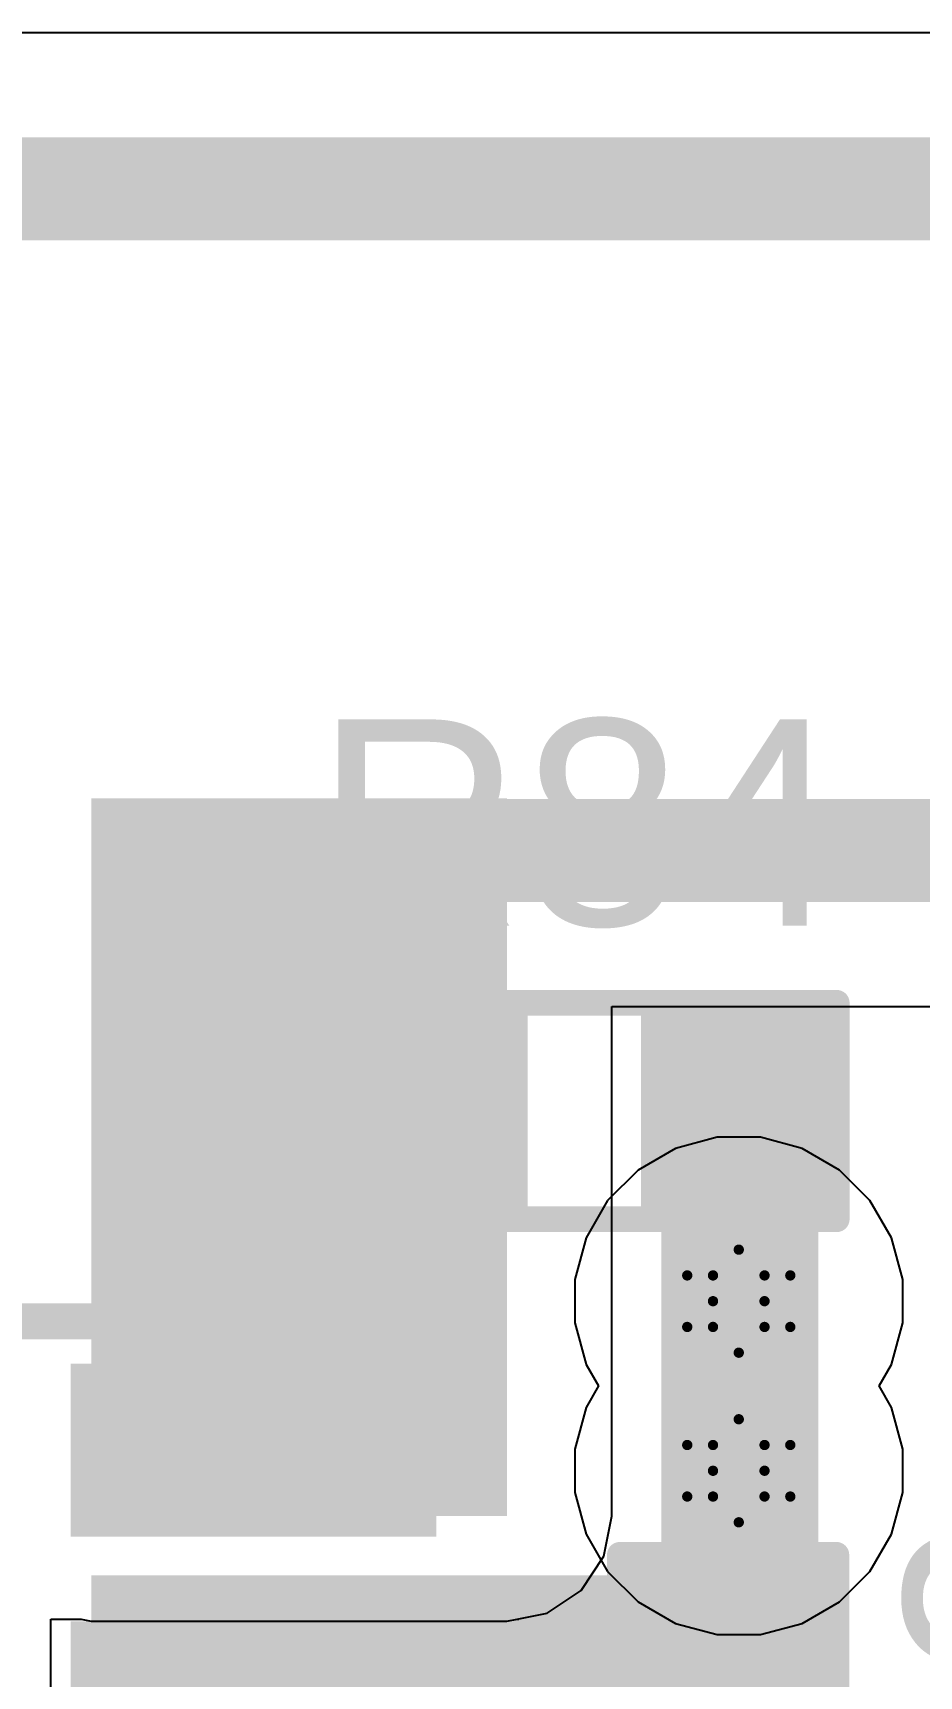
# Model space of a CAD drawing. Header units: inches. Extents: x -3 to 5437, y -3 to 5435.
# Drawn here: x 29.11 to 33.47, y 58 to 66.1 of the extents above; entities that cross this region are included whole.
import ezdxf

# ---------------------------------------------------------------- set-up
doc = ezdxf.new("R2010")
doc.units = ezdxf.units.IN
for name, color, linetype in [('Bottom Layer', 5, 'Continuous'), ('Bottom Solder', 6, 'Continuous'), ('Drill Drawing', 1, 'Continuous'), ('GND', 16, 'Continuous'), ('PWR', 76, 'Continuous'), ('Top Layer', 1, 'Continuous'), ('Top Overlay', 2, 'Continuous'), ('Top Paste', 8, 'Continuous'), ('Top Solder', 216, 'Continuous'), ('Via Holes', 16, 'Continuous')]:
    doc.layers.add(name, color=color, linetype=linetype)
doc.styles.add('Arial', font='', dxfattribs={"height": 0.2})
doc.styles.get('Arial').set_extended_font_data('Arial')

# ---------------------------------------------------------------- blocks, each defined once
blk = doc.blocks.new('RES_0603_303')
at = {"layer": 'Top Layer'}
for points in [[(-0.381, 0.4445), (-0.381, -0.4445), (-1.143, -0.4445), (-1.143, 0.4445)], [(1.143, 0.4445), (1.143, -0.4445), (0.381, -0.4445), (0.381, 0.4445)]]:
    blk.add_hatch(color=1, dxfattribs=at).paths.add_polyline_path(points)
at = {"layer": 'Top Paste'}
for points in [[(-0.381, 0.4445), (-0.381, -0.4445), (-1.143, -0.4445), (-1.143, 0.4445)], [(1.143, 0.4445), (1.143, -0.4445), (0.381, -0.4445), (0.381, 0.4445)]]:
    blk.add_hatch(color=8, dxfattribs=at).paths.add_polyline_path(points)
at = {"layer": 'Top Solder'}
for points in [[(-0.2794, 0.5461), (-0.2794, -0.5461), (-1.2446, -0.5461), (-1.2446, 0.5461)], [(1.2446, 0.5461), (1.2446, -0.5461), (0.2794, -0.5461), (0.2794, 0.5461)]]:
    blk.add_hatch(color=216, dxfattribs=at).paths.add_polyline_path(points)
at = {"layer": 'Top Overlay'}
for points in [[(-1.2446, -0.5334, 0.127, 0.127, 0), (-1.2446, 0.5334, 0.127, 0.127, 0)], [(-1.2446, 0.5334, 0.127, 0.127, 0), (1.2446, 0.5334, 0.127, 0.127, 0)], [(1.2446, -0.5334, 0.127, 0.127, 0), (1.2446, 0.5334, 0.127, 0.127, 0)], [(-1.2446, -0.5334, 0.127, 0.127, 0), (1.2446, -0.5334, 0.127, 0.127, 0)]]:
    blk.add_lwpolyline(points, format="xyseb", dxfattribs=at)
for points in [[(-1.27635, 0.5334, 0.0635, 0.0635, 1), (-1.21285, 0.5334, 0.0635, 0.0635, 1)], [(-1.27635, 0.5334, 0.0635, 0.0635, 1), (-1.21285, 0.5334, 0.0635, 0.0635, 1)], [(1.21285, 0.5334, 0.0635, 0.0635, 1), (1.27635, 0.5334, 0.0635, 0.0635, 1)], [(1.21285, 0.5334, 0.0635, 0.0635, 1), (1.27635, 0.5334, 0.0635, 0.0635, 1)], [(-1.27635, -0.5334, 0.0635, 0.0635, 1), (-1.21285, -0.5334, 0.0635, 0.0635, 1)], [(-1.27635, -0.5334, 0.0635, 0.0635, 1), (-1.21285, -0.5334, 0.0635, 0.0635, 1)], [(1.21285, -0.5334, 0.0635, 0.0635, 1), (1.27635, -0.5334, 0.0635, 0.0635, 1)], [(1.21285, -0.5334, 0.0635, 0.0635, 1), (1.27635, -0.5334, 0.0635, 0.0635, 1)]]:
    blk.add_lwpolyline(points, format="xyseb", close=True, dxfattribs=at)
blk = doc.blocks.new('RES_0603_304')
at = {"layer": 'Top Layer'}
for points in [[(-0.381, 0.4445), (-0.381, -0.4445), (-1.143, -0.4445), (-1.143, 0.4445)], [(1.143, 0.4445), (1.143, -0.4445), (0.381, -0.4445), (0.381, 0.4445)]]:
    blk.add_hatch(color=1, dxfattribs=at).paths.add_polyline_path(points)
at = {"layer": 'Top Paste'}
for points in [[(-0.381, 0.4445), (-0.381, -0.4445), (-1.143, -0.4445), (-1.143, 0.4445)], [(1.143, 0.4445), (1.143, -0.4445), (0.381, -0.4445), (0.381, 0.4445)]]:
    blk.add_hatch(color=8, dxfattribs=at).paths.add_polyline_path(points)
at = {"layer": 'Top Solder'}
for points in [[(-0.2794, 0.5461), (-0.2794, -0.5461), (-1.2446, -0.5461), (-1.2446, 0.5461)], [(1.2446, 0.5461), (1.2446, -0.5461), (0.2794, -0.5461), (0.2794, 0.5461)]]:
    blk.add_hatch(color=216, dxfattribs=at).paths.add_polyline_path(points)
at = {"layer": 'Top Overlay'}
for points in [[(-1.2446, 0.5334, 0.127, 0.127, 0), (-1.2446, -0.5334, 0.127, 0.127, 0)], [(-1.2446, 0.5334, 0.127, 0.127, 0), (1.2446, 0.5334, 0.127, 0.127, 0)], [(1.2446, 0.5334, 0.127, 0.127, 0), (1.2446, -0.5334, 0.127, 0.127, 0)], [(-1.2446, -0.5334, 0.127, 0.127, 0), (1.2446, -0.5334, 0.127, 0.127, 0)]]:
    blk.add_lwpolyline(points, format="xyseb", dxfattribs=at)
for points in [[(-1.27635, 0.5334, 0.0635, 0.0635, 1), (-1.21285, 0.5334, 0.0635, 0.0635, 1)], [(-1.27635, 0.5334, 0.0635, 0.0635, 1), (-1.21285, 0.5334, 0.0635, 0.0635, 1)], [(1.21285, 0.5334, 0.0635, 0.0635, 1), (1.27635, 0.5334, 0.0635, 0.0635, 1)], [(1.21285, 0.5334, 0.0635, 0.0635, 1), (1.27635, 0.5334, 0.0635, 0.0635, 1)], [(-1.27635, -0.5334, 0.0635, 0.0635, 1), (-1.21285, -0.5334, 0.0635, 0.0635, 1)], [(-1.27635, -0.5334, 0.0635, 0.0635, 1), (-1.21285, -0.5334, 0.0635, 0.0635, 1)], [(1.21285, -0.5334, 0.0635, 0.0635, 1), (1.27635, -0.5334, 0.0635, 0.0635, 1)], [(1.21285, -0.5334, 0.0635, 0.0635, 1), (1.27635, -0.5334, 0.0635, 0.0635, 1)]]:
    blk.add_lwpolyline(points, format="xyseb", close=True, dxfattribs=at)
blk = doc.blocks.new('SOIC_8_404')
at = {"layer": 'Top Layer'}
for points in [[(-1.867, 1.58), (-3.467, 1.58), (-3.467, 2.23), (-1.867, 2.23)], [(3.533, 1.58), (1.933, 1.58), (1.933, 2.23), (3.533, 2.23)], [(-1.867, 0.31), (-3.467, 0.31), (-3.467, 0.96), (-1.867, 0.96)], [(3.533, 0.31), (1.933, 0.31), (1.933, 0.96), (3.533, 0.96)], [(-1.867, -0.96), (-3.467, -0.96), (-3.467, -0.31), (-1.867, -0.31)], [(3.533, -0.96), (1.933, -0.96), (1.933, -0.31), (3.533, -0.31)], [(-1.867, -2.23), (-3.467, -2.23), (-3.467, -1.58), (-1.867, -1.58)], [(3.533, -2.23), (1.933, -2.23), (1.933, -1.58), (3.533, -1.58)]]:
    blk.add_hatch(color=1, dxfattribs=at).paths.add_polyline_path(points)
at = {"layer": 'Top Paste'}
for points in [[(-1.867, 1.58), (-3.467, 1.58), (-3.467, 2.23), (-1.867, 2.23)], [(3.533, 1.58), (1.933, 1.58), (1.933, 2.23), (3.533, 2.23)], [(-1.867, 0.31), (-3.467, 0.31), (-3.467, 0.96), (-1.867, 0.96)], [(3.533, 0.31), (1.933, 0.31), (1.933, 0.96), (3.533, 0.96)], [(-1.867, -0.96), (-3.467, -0.96), (-3.467, -0.31), (-1.867, -0.31)], [(3.533, -0.96), (1.933, -0.96), (1.933, -0.31), (3.533, -0.31)], [(-1.867, -2.23), (-3.467, -2.23), (-3.467, -1.58), (-1.867, -1.58)], [(3.533, -2.23), (1.933, -2.23), (1.933, -1.58), (3.533, -1.58)]]:
    blk.add_hatch(color=8, dxfattribs=at).paths.add_polyline_path(points)
at = {"layer": 'Top Solder'}
for points in [[(-1.7654, 1.4784), (-3.5686, 1.4784), (-3.5686, 2.3316), (-1.7654, 2.3316)], [(3.6346, 1.4784), (1.8314, 1.4784), (1.8314, 2.3316), (3.6346, 2.3316)], [(-1.7654, 0.2084), (-3.5686, 0.2084), (-3.5686, 1.0616), (-1.7654, 1.0616)], [(3.6346, 0.2084), (1.8314, 0.2084), (1.8314, 1.0616), (3.6346, 1.0616)], [(-1.7654, -1.0616), (-3.5686, -1.0616), (-3.5686, -0.2084), (-1.7654, -0.2084)], [(3.6346, -1.0616), (1.8314, -1.0616), (1.8314, -0.2084), (3.6346, -0.2084)], [(-1.7654, -2.3316), (-3.5686, -2.3316), (-3.5686, -1.4784), (-1.7654, -1.4784)], [(3.6346, -2.3316), (1.8314, -2.3316), (1.8314, -1.4784), (3.6346, -1.4784)]]:
    blk.add_hatch(color=216, dxfattribs=at).paths.add_polyline_path(points)
at = {"layer": 'Top Overlay'}
for points in [[(-3.1122, 2.5654, 0.1778, 0.1778, 1), (-3.3394, 2.5654, 0.1778, 0.1778, 1)], [(-3.3838, 2.5654, 0.0889, 0.0889, 1), (-3.2949, 2.5654, 0.0889, 0.0889, 1)], [(-3.1567, 2.5654, 0.0889, 0.0889, 1), (-3.0678, 2.5654, 0.0889, 0.0889, 1)], [(-2.0383, 2.4892, 0.0889, 0.0889, 1), (-1.9494, 2.4892, 0.0889, 0.0889, 1)], [(1.9494, 2.4892, 0.0889, 0.0889, 1), (2.0383, 2.4892, 0.0889, 0.0889, 1)], [(-2.0383, -2.54, 0.0889, 0.0889, 1), (-1.9494, -2.54, 0.0889, 0.0889, 1)], [(1.9494, -2.54, 0.0889, 0.0889, 1), (2.0383, -2.54, 0.0889, 0.0889, 1)]]:
    blk.add_lwpolyline(points, format="xyseb", close=True, dxfattribs=at)
for points in [[(1.9939, 2.4892, 0.1778, 0.1778, 0), (-1.9939, 2.4892, 0.1778, 0.1778, 0)], [(1.9939, -2.54, 0.1778, 0.1778, 0), (-1.9939, -2.54, 0.1778, 0.1778, 0)]]:
    blk.add_lwpolyline(points, format="xyseb", dxfattribs=at)

msp = doc.modelspace()

# ---------------------------------------------------------------- hatches: boundary and pattern name
at = {"layer": 'Bottom Layer'}
h = msp.add_hatch(color=5, dxfattribs=at)
edge = h.paths.add_edge_path()
edge.add_arc((32.5848, 59.8455), 0.3, 0, 360)
h = msp.add_hatch(color=5, dxfattribs=at)
edge = h.paths.add_edge_path()
edge.add_arc((32.5848, 59.0095), 0.3, 0, 360)
at = {"layer": 'Bottom Solder'}
h = msp.add_hatch(color=6, dxfattribs=at)
edge = h.paths.add_edge_path()
edge.add_arc((32.5848, 59.8455), 0.15, 0, 360)
h = msp.add_hatch(color=6, dxfattribs=at)
edge = h.paths.add_edge_path()
edge.add_arc((32.5848, 59.0095), 0.15, 0, 360)
at = {"layer": 'GND'}
h = msp.add_hatch(color=16, dxfattribs=at)
edge = h.paths.add_edge_path()
edge.add_arc((32.5848, 59.8455), 0.3, 0, 360)
h = msp.add_hatch(color=16, dxfattribs=at)
edge = h.paths.add_edge_path()
edge.add_arc((32.5848, 59.0095), 0.3, 0, 360)
at = {"layer": 'PWR'}
h = msp.add_hatch(color=76, dxfattribs=at)
edge = h.paths.add_edge_path()
edge.add_arc((32.5848, 59.8455), 0.3, 0, 360)
h = msp.add_hatch(color=76, dxfattribs=at)
edge = h.paths.add_edge_path()
edge.add_arc((32.5848, 59.0095), 0.3, 0, 360)
at = {"layer": 'Top Layer'}
for points in [[(29.3927, 58.7861), (31.4418, 58.7861), (31.4418, 62.3245), (29.3927, 62.3245)], [(32.2038, 57.5161), (32.9768, 57.5161), (32.9768, 61.2276), (32.2038, 61.2276)], [(29.3927, 57.5161), (32.9768, 57.5161), (32.9768, 58.4935), (29.3927, 58.4935)]]:
    msp.add_hatch(color=1, dxfattribs=at).paths.add_polyline_path(points)
h = msp.add_hatch(color=1, dxfattribs=at)
edge = h.paths.add_edge_path()
edge.add_arc((32.5848, 59.8455), 0.3, 0, 360)
h = msp.add_hatch(color=1, dxfattribs=at)
edge = h.paths.add_edge_path()
edge.add_arc((32.5848, 59.0095), 0.3, 0, 360)
at = {"layer": 'Top Solder'}
h = msp.add_hatch(color=216, dxfattribs=at)
edge = h.paths.add_edge_path()
edge.add_arc((32.5848, 59.8455), 0.15, 0, 360)
h = msp.add_hatch(color=216, dxfattribs=at)
edge = h.paths.add_edge_path()
edge.add_arc((32.5848, 59.0095), 0.15, 0, 360)
at = {"layer": 'Via Holes'}
h = msp.add_hatch(color=7, dxfattribs=at)
edge = h.paths.add_edge_path()
edge.add_arc((32.5848, 59.8455), 0.15, 0, 360)
h = msp.add_hatch(color=7, dxfattribs=at)
edge = h.paths.add_edge_path()
edge.add_arc((32.5848, 59.0095), 0.15, 0, 360)

# ---------------------------------------------------------------- linework, layer by layer
at = {"layer": 'Drill Drawing'}
for points in [[(32.4578, 59.9725, 0.0508, 0.0508, 0), (32.5848, 60.0995, 0.0508, 0.0508, 0)], [(32.5848, 60.0995, 0.0508, 0.0508, 0), (32.7118, 59.9725, 0.0508, 0.0508, 0)], [(32.3308, 59.9725, 0.0508, 0.0508, 0), (32.4578, 59.8455, 0.0508, 0.0508, 0)], [(32.3308, 59.9725, 0.0508, 0.0508, 0), (32.4578, 59.9725, 0.0508, 0.0508, 0)], [(32.7118, 59.9725, 0.0508, 0.0508, 0), (32.8388, 59.9725, 0.0508, 0.0508, 0)], [(32.7118, 59.8455, 0.0508, 0.0508, 0), (32.8388, 59.9725, 0.0508, 0.0508, 0)], [(32.3308, 59.7185, 0.0508, 0.0508, 0), (32.4578, 59.8455, 0.0508, 0.0508, 0)], [(32.7118, 59.8455, 0.0508, 0.0508, 0), (32.8388, 59.7185, 0.0508, 0.0508, 0)], [(32.3308, 59.7185, 0.0508, 0.0508, 0), (32.4578, 59.7185, 0.0508, 0.0508, 0)], [(32.4578, 59.7185, 0.0508, 0.0508, 0), (32.5848, 59.5915, 0.0508, 0.0508, 0)], [(32.5848, 59.5915, 0.0508, 0.0508, 0), (32.7118, 59.7185, 0.0508, 0.0508, 0)], [(32.7118, 59.7185, 0.0508, 0.0508, 0), (32.8388, 59.7185, 0.0508, 0.0508, 0)], [(32.4578, 59.1365, 0.0508, 0.0508, 0), (32.5848, 59.2635, 0.0508, 0.0508, 0)], [(32.5848, 59.2635, 0.0508, 0.0508, 0), (32.7118, 59.1365, 0.0508, 0.0508, 0)], [(32.3308, 59.1365, 0.0508, 0.0508, 0), (32.4578, 59.0095, 0.0508, 0.0508, 0)], [(32.3308, 59.1365, 0.0508, 0.0508, 0), (32.4578, 59.1365, 0.0508, 0.0508, 0)], [(32.7118, 59.1365, 0.0508, 0.0508, 0), (32.8388, 59.1365, 0.0508, 0.0508, 0)], [(32.7118, 59.0095, 0.0508, 0.0508, 0), (32.8388, 59.1365, 0.0508, 0.0508, 0)], [(32.3308, 58.8825, 0.0508, 0.0508, 0), (32.4578, 59.0095, 0.0508, 0.0508, 0)], [(32.7118, 59.0095, 0.0508, 0.0508, 0), (32.8388, 58.8825, 0.0508, 0.0508, 0)], [(32.3308, 58.8825, 0.0508, 0.0508, 0), (32.4578, 58.8825, 0.0508, 0.0508, 0)], [(32.4578, 58.8825, 0.0508, 0.0508, 0), (32.5848, 58.7555, 0.0508, 0.0508, 0)], [(32.5848, 58.7555, 0.0508, 0.0508, 0), (32.7118, 58.8825, 0.0508, 0.0508, 0)], [(32.7118, 58.8825, 0.0508, 0.0508, 0), (32.8388, 58.8825, 0.0508, 0.0508, 0)]]:
    msp.add_lwpolyline(points, format="xyseb", dxfattribs=at)
for points in [[(32.5721, 60.0995, 0.0254, 0.0254, 1), (32.5975, 60.0995, 0.0254, 0.0254, 1)], [(32.5721, 60.0995, 0.0254, 0.0254, 1), (32.5975, 60.0995, 0.0254, 0.0254, 1)], [(32.3181, 59.9725, 0.0254, 0.0254, 1), (32.3435, 59.9725, 0.0254, 0.0254, 1)], [(32.3181, 59.9725, 0.0254, 0.0254, 1), (32.3435, 59.9725, 0.0254, 0.0254, 1)], [(32.4451, 59.9725, 0.0254, 0.0254, 1), (32.4705, 59.9725, 0.0254, 0.0254, 1)], [(32.4451, 59.9725, 0.0254, 0.0254, 1), (32.4705, 59.9725, 0.0254, 0.0254, 1)], [(32.6991, 59.9725, 0.0254, 0.0254, 1), (32.7245, 59.9725, 0.0254, 0.0254, 1)], [(32.6991, 59.9725, 0.0254, 0.0254, 1), (32.7245, 59.9725, 0.0254, 0.0254, 1)], [(32.8261, 59.9725, 0.0254, 0.0254, 1), (32.8515, 59.9725, 0.0254, 0.0254, 1)], [(32.8261, 59.9725, 0.0254, 0.0254, 1), (32.8515, 59.9725, 0.0254, 0.0254, 1)], [(32.4451, 59.8455, 0.0254, 0.0254, 1), (32.4705, 59.8455, 0.0254, 0.0254, 1)], [(32.4451, 59.8455, 0.0254, 0.0254, 1), (32.4705, 59.8455, 0.0254, 0.0254, 1)], [(32.6991, 59.8455, 0.0254, 0.0254, 1), (32.7245, 59.8455, 0.0254, 0.0254, 1)], [(32.6991, 59.8455, 0.0254, 0.0254, 1), (32.7245, 59.8455, 0.0254, 0.0254, 1)], [(32.3181, 59.7185, 0.0254, 0.0254, 1), (32.3435, 59.7185, 0.0254, 0.0254, 1)], [(32.3181, 59.7185, 0.0254, 0.0254, 1), (32.3435, 59.7185, 0.0254, 0.0254, 1)], [(32.4451, 59.7185, 0.0254, 0.0254, 1), (32.4705, 59.7185, 0.0254, 0.0254, 1)], [(32.4451, 59.7185, 0.0254, 0.0254, 1), (32.4705, 59.7185, 0.0254, 0.0254, 1)], [(32.6991, 59.7185, 0.0254, 0.0254, 1), (32.7245, 59.7185, 0.0254, 0.0254, 1)], [(32.6991, 59.7185, 0.0254, 0.0254, 1), (32.7245, 59.7185, 0.0254, 0.0254, 1)], [(32.8261, 59.7185, 0.0254, 0.0254, 1), (32.8515, 59.7185, 0.0254, 0.0254, 1)], [(32.8261, 59.7185, 0.0254, 0.0254, 1), (32.8515, 59.7185, 0.0254, 0.0254, 1)], [(32.5721, 59.5915, 0.0254, 0.0254, 1), (32.5975, 59.5915, 0.0254, 0.0254, 1)], [(32.5721, 59.5915, 0.0254, 0.0254, 1), (32.5975, 59.5915, 0.0254, 0.0254, 1)], [(32.5721, 59.2635, 0.0254, 0.0254, 1), (32.5975, 59.2635, 0.0254, 0.0254, 1)], [(32.5721, 59.2635, 0.0254, 0.0254, 1), (32.5975, 59.2635, 0.0254, 0.0254, 1)], [(32.3181, 59.1365, 0.0254, 0.0254, 1), (32.3435, 59.1365, 0.0254, 0.0254, 1)], [(32.3181, 59.1365, 0.0254, 0.0254, 1), (32.3435, 59.1365, 0.0254, 0.0254, 1)], [(32.4451, 59.1365, 0.0254, 0.0254, 1), (32.4705, 59.1365, 0.0254, 0.0254, 1)], [(32.4451, 59.1365, 0.0254, 0.0254, 1), (32.4705, 59.1365, 0.0254, 0.0254, 1)], [(32.6991, 59.1365, 0.0254, 0.0254, 1), (32.7245, 59.1365, 0.0254, 0.0254, 1)], [(32.6991, 59.1365, 0.0254, 0.0254, 1), (32.7245, 59.1365, 0.0254, 0.0254, 1)], [(32.8261, 59.1365, 0.0254, 0.0254, 1), (32.8515, 59.1365, 0.0254, 0.0254, 1)], [(32.8261, 59.1365, 0.0254, 0.0254, 1), (32.8515, 59.1365, 0.0254, 0.0254, 1)], [(32.4451, 59.0095, 0.0254, 0.0254, 1), (32.4705, 59.0095, 0.0254, 0.0254, 1)], [(32.4451, 59.0095, 0.0254, 0.0254, 1), (32.4705, 59.0095, 0.0254, 0.0254, 1)], [(32.6991, 59.0095, 0.0254, 0.0254, 1), (32.7245, 59.0095, 0.0254, 0.0254, 1)], [(32.6991, 59.0095, 0.0254, 0.0254, 1), (32.7245, 59.0095, 0.0254, 0.0254, 1)], [(32.3181, 58.8825, 0.0254, 0.0254, 1), (32.3435, 58.8825, 0.0254, 0.0254, 1)], [(32.3181, 58.8825, 0.0254, 0.0254, 1), (32.3435, 58.8825, 0.0254, 0.0254, 1)], [(32.4451, 58.8825, 0.0254, 0.0254, 1), (32.4705, 58.8825, 0.0254, 0.0254, 1)], [(32.4451, 58.8825, 0.0254, 0.0254, 1), (32.4705, 58.8825, 0.0254, 0.0254, 1)], [(32.6991, 58.8825, 0.0254, 0.0254, 1), (32.7245, 58.8825, 0.0254, 0.0254, 1)], [(32.6991, 58.8825, 0.0254, 0.0254, 1), (32.7245, 58.8825, 0.0254, 0.0254, 1)], [(32.8261, 58.8825, 0.0254, 0.0254, 1), (32.8515, 58.8825, 0.0254, 0.0254, 1)], [(32.8261, 58.8825, 0.0254, 0.0254, 1), (32.8515, 58.8825, 0.0254, 0.0254, 1)], [(32.5721, 58.7555, 0.0254, 0.0254, 1), (32.5975, 58.7555, 0.0254, 0.0254, 1)], [(32.5721, 58.7555, 0.0254, 0.0254, 1), (32.5975, 58.7555, 0.0254, 0.0254, 1)]]:
    msp.add_lwpolyline(points, format="xyseb", close=True, dxfattribs=at)
at = {"layer": 'PWR'}
for p, q in [((32.273, 60.5984), (32.0887, 60.492)), ((32.4785, 60.6535), (32.273, 60.5984)), ((32.6912, 60.6535), (32.4785, 60.6535)), ((32.8967, 60.5984), (32.6912, 60.6535)), ((33.081, 60.492), (32.8967, 60.5984)), ((32.0887, 60.492), (31.9383, 60.3416)), ((33.2314, 60.3416), (33.081, 60.492)), ((31.9383, 60.3416), (31.8319, 60.1573)), ((33.3378, 60.1573), (33.2314, 60.3416)), ((31.8319, 60.1573), (31.7768, 59.9518)), ((33.3928, 59.9518), (33.3378, 60.1573)), ((31.7768, 59.9518), (31.7768, 59.7391)), ((33.3928, 59.7391), (33.3928, 59.9518)), ((31.7768, 59.7391), (31.8319, 59.5336)), ((33.3378, 59.5336), (33.3928, 59.7391)), ((31.8319, 59.5336), (31.8932, 59.4275)), ((33.2765, 59.4275), (33.3378, 59.5336)), ((31.8932, 59.4275), (31.8319, 59.3213)), ((33.3378, 59.3213), (33.2765, 59.4275)), ((31.8319, 59.3213), (31.7768, 59.1158)), ((33.3928, 59.1158), (33.3378, 59.3213)), ((31.7768, 59.1158), (31.7768, 58.9031)), ((33.3928, 58.9031), (33.3928, 59.1158)), ((31.7768, 58.9031), (31.8319, 58.6976)), ((33.3378, 58.6976), (33.3928, 58.9031)), ((31.8319, 58.6976), (31.9383, 58.5133)), ((33.2314, 58.5133), (33.3378, 58.6976)), ((31.9383, 58.5133), (32.0887, 58.3629)), ((33.081, 58.3629), (33.2314, 58.5133)), ((32.0887, 58.3629), (32.273, 58.2565)), ((32.8967, 58.2565), (33.081, 58.3629)), ((32.273, 58.2565), (32.4785, 58.2015)), ((32.6912, 58.2015), (32.8967, 58.2565)), ((32.4785, 58.2015), (32.6912, 58.2015))]:
    msp.add_line(p, q, dxfattribs=at)
at = {"layer": 'Top Layer'}
for p, q in [((34.2506, 66.0982), (28.7622, 66.0982)), ((31.9598, 58.7861), (31.9598, 61.2991)), ((31.9598, 61.2991), (34.2609, 61.2991)), ((31.9204, 58.5878), (31.9598, 58.7861)), ((31.8081, 58.4198), (31.9204, 58.5878)), ((31.64, 58.3075), (31.8081, 58.4198)), ((29.1942, 57.5774), (29.1942, 58.2781)), ((29.1942, 58.2781), (29.3427, 58.2781)), ((29.3427, 58.2781), (29.3927, 58.2681)), ((29.3927, 58.2681), (31.4418, 58.2681)), ((31.4418, 58.2681), (31.4919, 58.2781)), ((31.4919, 58.2781), (31.5007, 58.2781)), ((31.5007, 58.2798), (31.64, 58.3075)), ((31.5007, 58.2781), (31.5007, 58.2798))]:
    msp.add_line(p, q, dxfattribs=at)
for points in [[(28.7622, 65.3297, 0.508, 0.508, 0), (35.1453, 65.3297, 0.508, 0.508, 0)], [(30.6036, 61.7134, 0.508, 0.508, 0), (30.9579, 62.0677, 0.508, 0.508, 0)], [(30.9579, 62.0677, 0.508, 0.508, 0), (35.3189, 62.0677, 0.508, 0.508, 0)], [(30.6036, 60.7831, 0.508, 0.508, 0), (30.6036, 61.7134, 0.508, 0.508, 0)], [(32.5848, 59.8455, 0.635, 0.635, 0), (32.5848, 60.7831, 0.635, 0.635, 0)], [(32.5848, 59.1111, 0.635, 0.635, 0), (32.5848, 59.8455, 0.635, 0.635, 0)]]:
    msp.add_lwpolyline(points, format="xyseb", dxfattribs=at)
for points in [[(30.8309, 62.0677, 0.254, 0.254, 1), (31.0849, 62.0677, 0.254, 0.254, 1)], [(30.8309, 62.0677, 0.254, 0.254, 1), (31.0849, 62.0677, 0.254, 0.254, 1)], [(30.4766, 61.7134, 0.254, 0.254, 1), (30.7306, 61.7134, 0.254, 0.254, 1)], [(30.4766, 61.7134, 0.254, 0.254, 1), (30.7306, 61.7134, 0.254, 0.254, 1)], [(32.4261, 60.7831, 0.3175, 0.3175, 1), (32.7436, 60.7831, 0.3175, 0.3175, 1)], [(30.4766, 60.7831, 0.254, 0.254, 1), (30.7306, 60.7831, 0.254, 0.254, 1)], [(32.4261, 59.8455, 0.3175, 0.3175, 1), (32.7436, 59.8455, 0.3175, 0.3175, 1)], [(32.4261, 59.8455, 0.3175, 0.3175, 1), (32.7436, 59.8455, 0.3175, 0.3175, 1)], [(32.4261, 59.1111, 0.3175, 0.3175, 1), (32.7436, 59.1111, 0.3175, 0.3175, 1)]]:
    msp.add_lwpolyline(points, format="xyseb", close=True, dxfattribs=at)

# ---------------------------------------------------------------- block references
msp.add_blockref('RES_0603_303', (31.8228, 60.7831))
for name, p, rotation in [('SOIC_8_404', (27.5257, 57.2061), 180), ('RES_0603_304', (32.5323, 57.3505), 90)]:
    msp.add_blockref(name, p, dxfattribs=dict(rotation=rotation))

# ---------------------------------------------------------------- texts
at = {"layer": 'Top Overlay', "style": 'Arial'}
msp.add_text('R84', height=1.016, dxfattribs=at).set_placement((30.494, 61.6976))
msp.add_text('R83', height=1.016, rotation=90, dxfattribs=at).set_placement((34.4168, 56.1768))

doc.saveas('drawing.dxf')
